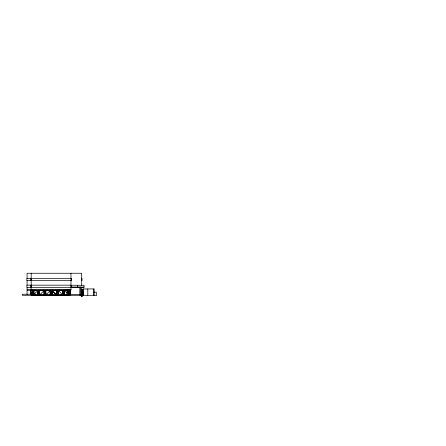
<?xml version="1.0" encoding="UTF-8"?>
<svg xmlns="http://www.w3.org/2000/svg" width="446" height="446" viewBox="0 0 446 446"><rect width="100%" height="100%" fill="white"/><g stroke="black" fill="none" stroke-linecap="round" stroke-linejoin="round"><path stroke-width="0.67" d="M30.389 293.106L30.389 294.237L30.389 290.151L32.09 294.237M32.212 294.561L32.207 290.112M32.513 294.561L32.413 290.223M32.547 294.472L32.463 290.346M33.272 294.327L33.288 290.363L33.344 294.304M33.378 290.625L37.949 290.597L33.277 290.597L33.433 294.288L33.422 291.862M37.754 294.288L37.949 290.597L33.84 294.444M37.849 294.304L37.865 290.619M37.96 294.327L37.96 290.379M39.281 290.831L39.231 290.864A1.037 1.031 -89.9 0 1 39.025 290.864L38.964 290.363L39.019 290.87A1.082 1.07 -89.9 0 0 39.231 290.87L39.287 290.363M39.477 294.327L39.499 290.363L44.154 290.602L39.482 290.602L39.56 294.304L39.571 290.63M43.959 294.288L44.154 290.602L40.062 294.444M44.154 294.321L44.165 290.363L44.165 294.327M45.682 294.327L45.704 290.363L45.866 290.653L50.376 290.363L50.376 294.327M45.776 290.63L45.776 294.304L45.693 290.602L50.365 290.602L45.721 290.602L45.866 294.288M50.281 294.304L50.365 290.602M50.599 290.368L50.638 290.87A1.082 1.07 -89.9 0 0 50.855 290.87L50.654 290.775M50.811 293.067L50.66 292.621M50.916 290.831L50.911 290.363M51.123 294.477L51.251 290.363L51.089 294.477M57.456 290.374L57.378 294.472M58.209 294.327L58.22 290.368L62.273 294.444M58.303 294.304L58.22 290.602L62.892 290.602L58.248 290.625L58.348 294.282L58.292 290.625M62.68 294.288L62.892 290.602L58.248 290.625M62.903 294.327L62.819 290.363M63.12 295.079L63.644 295.168M63.098 290.363L63.142 290.87A1.082 1.07 -89.9 0 0 63.36 290.87L63.416 290.363M63.65 290.374L63.65 294.477L63.555 290.363M69.805 294.561L69.805 290.229L70.206 290.223M32.552 290.363L69.788 290.229M69.905 294.561L69.905 290.229M70.128 294.561L70.128 290.112M70.223 294.561L70.228 290.112M81.685 296.412L81.685 289.649M81.863 296.412L81.863 289.649M81.98 290.101L81.98 296.412L81.534 296.373L81.534 289.649L82.432 289.649L82.432 290.101L81.986 290.101L81.98 296.412L81.986 289.649M82.125 290.145L82.633 290.24L82.365 290.14M82.203 290.073L82.599 290.34M50.175 294.288L50.186 290.653L50.247 294.31M52.015 294.304L51.981 290.363L51.965 294.327L51.987 290.608L56.023 294.438L51.987 290.597L56.648 290.597L56.659 294.327L56.653 290.363L51.998 290.619L56.648 290.597L56.425 294.282M68.494 294.438L64.436 290.597L64.564 294.288L64.436 290.363L64.414 294.327M34.799 294.516L34.827 290.039M66.95 294.544L66.978 290.067M67.48 294.544L67.508 290.067M79.795 294.449L79.84 287.124M80.62 294.455L80.67 287.129M33.355 294.31L33.433 290.653M69.108 294.327L69.091 290.368L68.885 294.288M58.264 294.31L58.359 290.653M51.608 292.71L52.282 292.699L51.703 292.732M51.441 290.363L51.485 290.87A1.082 1.07 89.9 0 0 51.703 290.87L51.742 290.853M51.452 290.853L51.491 290.864A1.037 1.031 89.9 0 0 51.697 290.864L51.758 290.357M63.41 290.831L63.36 290.864A1.037 1.031 -89.9 0 1 63.148 290.864L63.148 290.864M51.474 292.626C51.173 293.702 52.043 291.768 51.53 293.072M46.256 294.444L50.281 290.625M50.772 292.721L50.103 292.704L50.721 292.721M50.855 290.864L50.894 290.853A1.037 1.031 -89.9 0 1 50.649 290.864L50.61 290.853M63.661 290.374L63.661 294.477M70.106 290.223L32.09 290.223M69.074 290.602L69.097 294.321M69.097 290.597L64.425 290.597L69.024 290.625L68.974 294.304L68.901 290.653M59.881 295.18L60.21 295.185M67.418 295.185L67.045 295.18M64.581 290.653L68.996 290.625M34.9 295.152L35.329 295.157L34.961 295.157M43.357 295.18L43.686 295.185M81.685 278.343L82.036 278.343L82.036 280.618L81.685 280.618M70.842 285.267L84.049 285.267L84.049 287.363L26.894 287.375L26.894 285.167L71.304 285.167L71.304 287.375M70.736 287.046L84.049 287.046M27.078 289.8L70.97 289.8M27.078 290.151L70.97 290.151L70.97 273.253M81.791 290.274L82.538 290.274L81.791 290.318M81.685 292.175L83.419 292.175M93.565 292.175L96.297 292.175L96.297 295.302M33.255 294.566L83.486 294.566M32.09 295.185L70.223 295.18M96.408 295.302L22.3 295.302L22.3 294.226L33.255 294.232L33.255 295.302M38.618 290.363L38.752 294.472L38.674 290.363M44.823 290.363L44.962 294.472L44.879 290.363M80.152 295.113C79.126 295.118 81.35 295.113 80.258 295.118M51.937 295.18L52.305 295.185L51.914 295.152M82.56 290.257L82.231 290.14M64.525 290.625L64.564 294.282M69.821 290.363L69.832 294.472M63.098 295.152L63.142 295.168A1.082 1.07 -89.9 0 0 63.36 295.168L63.349 295.163A1.037 1.031 -89.9 0 1 63.142 295.163L63.103 295.152M30.389 290.151L30.428 294.237M94.045 295.302L94.045 288.936L82.889 288.958L82.889 294.566M93.811 288.936L93.811 295.302M87.806 288.924L87.806 295.302M83.486 288.958L83.486 295.302M82.404 294.566L82.404 295.302M81.685 285.267L81.685 273.253L27.078 273.253L27.078 278.343M81.685 287.363L81.685 294.639M77.732 285.267L77.732 287.363M70.195 290.151L70.195 294.655M52.104 290.653L52.104 294.282M32.09 290.151L32.09 295.302M31.761 294.232L31.805 295.302M31.376 294.237L31.376 295.302M31.209 278.343L31.209 280.618M31.209 285.167L31.209 287.375M31.164 273.253L31.164 290.151M30.964 278.343L30.964 280.618M30.986 285.167L30.986 287.375M27.078 280.618L27.078 285.167M27.078 287.375L27.078 294.655M39.649 290.653L39.649 294.288L39.649 290.653M50.565 292.637L50.593 293.055L50.593 292.626M39.287 295.129L39.231 295.168A1.082 1.07 -89.9 0 1 39.014 295.168L39.019 295.163A1.037 1.031 -89.9 0 0 39.226 295.163L39.276 295.129M71.421 278.343L26.872 278.343L26.872 280.618L71.421 280.618L71.421 278.343M32.959 295.302L32.993 294.237L32.948 295.302"/></g></svg>
